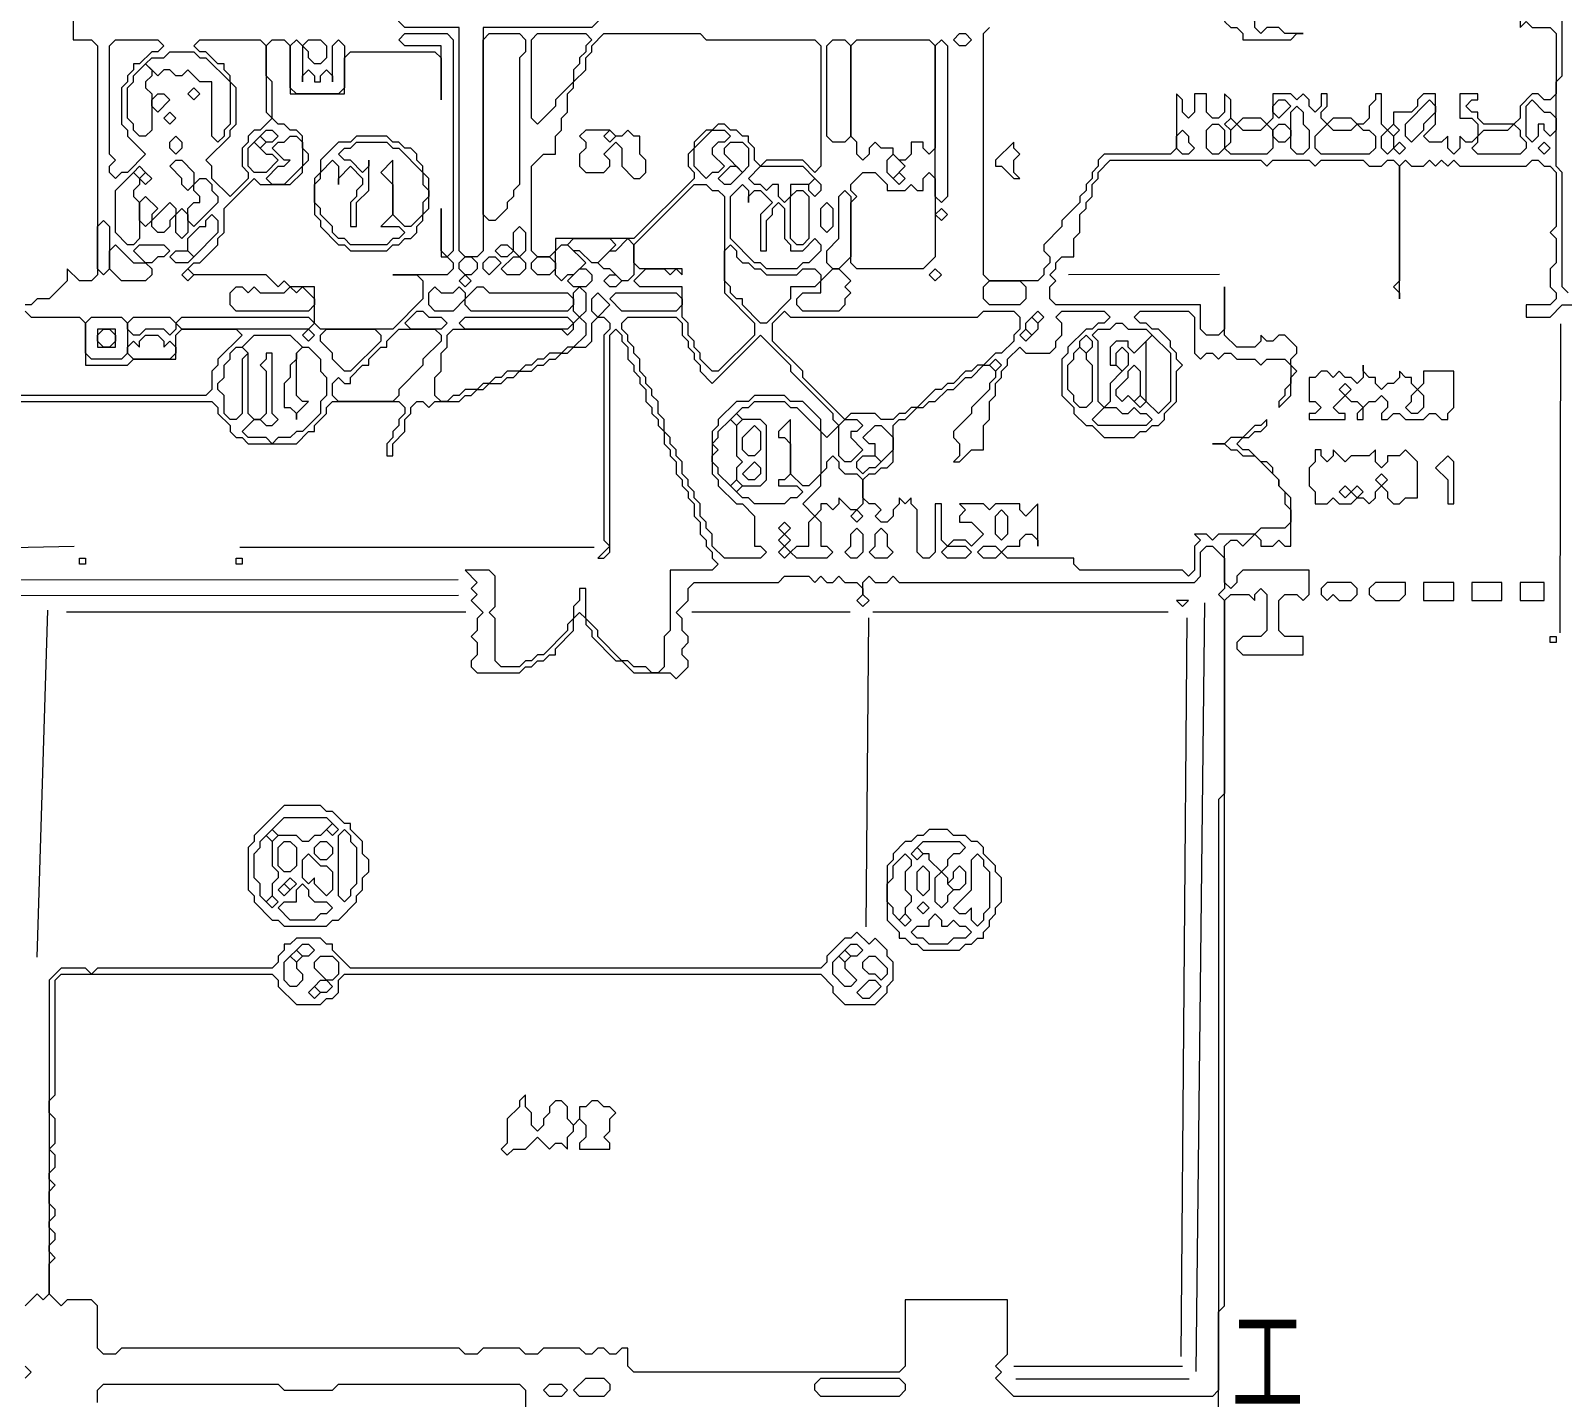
# Model space of a CAD drawing. Extents: x 10 to 1971, y 10 to 1392.
# Drawn here: x 1290.9 to 1545, y 470.8 to 697.5 of the extents above; entities that cross this region are included whole.
import ezdxf

# ---------------------------------------------------------------- set-up
doc = ezdxf.new("R2010")
doc.units = 0
for name, color, linetype, lineweight in [('OCR_TEXT', 6, 'Continuous', 0), ('TEXT_FALLBACK_OUTLINE', 2, 'Continuous', 0), ('TRACE_CURVE', 6, 'Continuous', 0), ('TRACE_STRAIGHT', 5, 'Continuous', 0), ('TRACE_TEXT_SYMBOL', 6, 'Continuous', 0)]:
    doc.layers.add(name, color=color, linetype=linetype, lineweight=lineweight)
doc.styles.add('wqy-unicode', font='wqy-unicode.lff')

msp = doc.modelspace()

# ---------------------------------------------------------------- linework, layer by layer
at = {"layer": 'TEXT_FALLBACK_OUTLINE', "color": 2}
for points in [[(1490, 700), (1489, 699), (1490, 698), (1491, 698), (1492, 697), (1492, 696), (1500, 696), (1501, 697), (1502, 697), (1499, 697), (1498, 698), (1496, 698), (1495, 697), (1494, 698), (1494, 699), (1493, 700)], [(1302, 648), (1302, 645), (1305, 645), (1305, 648)], [(1302, 647), (1303, 648), (1304, 648), (1305, 647), (1305, 646), (1304, 645), (1303, 645), (1302, 646)], [(1512, 642), (1512, 640), (1511, 639), (1510, 640), (1509, 640), (1508, 641), (1507, 640), (1506, 641), (1505, 641), (1504, 640), (1503, 640), (1503, 636), (1504, 636), (1505, 635), (1504, 634), (1503, 634), (1503, 633), (1509, 633), (1509, 634), (1508, 634), (1507, 635), (1509, 637), (1510, 636), (1511, 636), (1512, 635), (1511, 634), (1511, 633), (1512, 633), (1512, 635), (1513, 636), (1514, 636), (1515, 637), (1516, 636), (1516, 635), (1515, 634), (1515, 633), (1516, 633), (1517, 634), (1518, 634), (1519, 633), (1522, 633), (1523, 634), (1524, 634), (1525, 633), (1526, 633), (1526, 634), (1527, 635), (1527, 641), (1522, 641), (1522, 639), (1521, 638), (1520, 639), (1520, 640), (1519, 640), (1518, 641), (1518, 640), (1517, 639), (1516, 639), (1515, 638), (1514, 639), (1514, 640), (1513, 640), (1512, 641)], [(1508, 638), (1509, 639), (1510, 638), (1509, 637)], [(1520, 637), (1521, 638), (1522, 637), (1522, 635), (1521, 634), (1520, 634), (1519, 635), (1520, 636)], [(1504, 628), (1504, 626), (1503, 625), (1503, 622), (1504, 621), (1504, 619), (1506, 619), (1507, 620), (1508, 619), (1510, 619), (1511, 620), (1512, 620), (1513, 619), (1514, 620), (1514, 621), (1515, 622), (1516, 621), (1516, 620), (1517, 619), (1518, 619), (1519, 620), (1521, 620), (1521, 626), (1519, 628), (1518, 627), (1516, 627), (1516, 626), (1515, 625), (1514, 626), (1514, 628), (1513, 627), (1510, 627), (1509, 626), (1507, 628), (1507, 627), (1506, 626), (1505, 627), (1505, 628)], [(1526, 627), (1524, 625), (1526, 623), (1526, 619), (1527, 619), (1527, 626)], [(1514, 623), (1515, 624), (1516, 623), (1515, 622)], [(1508, 621), (1509, 622), (1510, 621), (1509, 620)], [(1510, 621), (1511, 622), (1512, 621), (1511, 620)], [(1373, 521), (1372, 520), (1372, 519), (1370, 517), (1370, 513), (1369, 512), (1370, 511), (1371, 512), (1373, 512), (1375, 514), (1377, 512), (1378, 513), (1379, 513), (1380, 512), (1380, 514), (1381, 515), (1381, 516), (1382, 517), (1383, 516), (1383, 514), (1382, 513), (1382, 512), (1387, 512), (1387, 513), (1386, 514), (1387, 515), (1387, 517), (1388, 518), (1387, 519), (1386, 519), (1385, 520), (1384, 520), (1383, 519), (1382, 519), (1382, 517), (1381, 516), (1380, 517), (1380, 519), (1379, 520), (1378, 520), (1377, 519), (1377, 518), (1376, 517), (1376, 516), (1375, 515), (1374, 516), (1374, 518), (1373, 519)]]:
    msp.add_lwpolyline(points, close=True, dxfattribs=at)
at = {"layer": 'TRACE_CURVE', "color": 6}
for points in [[(1546, 654), (1545, 655), (1545, 674), (1544, 675), (1544, 689), (1545, 690), (1545, 706), (1544, 706), (1544, 701), (1543, 700), (1538, 700), (1538, 698), (1539, 699), (1540, 698), (1543, 698), (1544, 697), (1544, 687), (1543, 686), (1542, 686), (1541, 687), (1540, 687), (1538, 685)], [(1298, 702), (1298, 696), (1301, 696), (1302, 695), (1302, 657), (1301, 656), (1299, 656), (1297, 658), (1297, 656), (1294, 653), (1292, 653), (1291, 652), (1290, 652)], [(1491, 682), (1490, 683), (1490, 686), (1489, 687), (1489, 684), (1488, 683), (1487, 683), (1486, 684), (1486, 687), (1484, 687), (1484, 684), (1483, 683), (1482, 684), (1482, 686), (1481, 687), (1481, 678), (1480, 677), (1469, 677), (1468, 676), (1468, 675), (1467, 674), (1467, 673), (1466, 672), (1466, 671), (1465, 670), (1465, 669), (1462, 666), (1462, 665), (1459, 662), (1459, 661), (1460, 660), (1460, 659), (1459, 658), (1459, 657), (1458, 656), (1450, 656), (1449, 657), (1449, 697), (1450, 698)], [(1538, 685), (1538, 683), (1537, 682), (1532, 682), (1531, 683), (1531, 684), (1530, 684), (1529, 685), (1530, 686), (1531, 686), (1531, 687), (1528, 687), (1528, 683), (1530, 683), (1531, 682), (1531, 680), (1530, 679), (1529, 679), (1528, 680), (1528, 678), (1527, 677), (1526, 678), (1526, 680), (1525, 679), (1523, 679), (1522, 680), (1524, 682), (1524, 687), (1522, 687), (1521, 686), (1521, 685), (1520, 684), (1517, 684), (1517, 682), (1516, 681), (1515, 682), (1515, 687), (1514, 687), (1514, 686), (1513, 685), (1513, 683), (1512, 682), (1511, 682), (1510, 683), (1507, 683), (1506, 682), (1505, 683), (1505, 684), (1506, 685), (1506, 687), (1505, 687), (1505, 685), (1504, 684), (1503, 685), (1503, 686), (1502, 687), (1501, 686), (1500, 687), (1497, 687), (1497, 683), (1496, 682), (1495, 683), (1492, 683), (1491, 682)], [(1486, 644), (1487, 644), (1488, 643), (1489, 644), (1490, 644), (1491, 643), (1494, 643), (1495, 642), (1496, 643), (1499, 643), (1500, 642), (1500, 639), (1499, 638), (1499, 637), (1498, 636), (1498, 635), (1500, 637), (1500, 640), (1501, 641), (1500, 642), (1500, 643), (1501, 644), (1501, 645), (1499, 647), (1498, 647), (1497, 646), (1496, 646), (1495, 647), (1495, 646), (1494, 645), (1491, 645), (1489, 647), (1489, 655), (1489, 648), (1488, 647), (1486, 647), (1485, 648), (1485, 652), (1461, 652), (1460, 653), (1460, 655), (1461, 656), (1460, 657), (1461, 658), (1461, 659), (1462, 660), (1464, 660), (1464, 663), (1465, 664), (1465, 667), (1466, 668), (1466, 669), (1467, 670), (1467, 672), (1468, 673), (1468, 674), (1470, 676), (1495, 676), (1496, 675), (1497, 676), (1503, 676), (1504, 675), (1505, 676), (1512, 676)], [(1512, 676), (1513, 675), (1515, 675), (1516, 676), (1517, 676), (1518, 675), (1518, 656), (1517, 655), (1518, 654), (1518, 653), (1518, 675), (1519, 676), (1520, 675), (1522, 675), (1523, 676), (1524, 675), (1525, 676), (1526, 675), (1527, 676), (1528, 675), (1539, 675), (1540, 676), (1541, 676), (1542, 675), (1543, 675), (1544, 674), (1544, 665), (1543, 664), (1544, 663), (1544, 659), (1543, 658), (1543, 655), (1544, 654), (1544, 653), (1543, 652), (1539, 652), (1539, 650), (1543, 650), (1545, 652), (1549, 652)], [(1290, 651), (1291, 650), (1299, 650), (1300, 649), (1300, 642), (1307, 642), (1308, 643), (1315, 643), (1315, 647), (1316, 648), (1325, 648), (1326, 647), (1322, 643), (1322, 642), (1321, 641), (1321, 638), (1320, 637), (1289, 637)], [(1445, 629), (1445, 627), (1444, 626), (1445, 626), (1447, 628), (1449, 628), (1449, 632), (1450, 633), (1450, 636), (1451, 637), (1451, 639), (1452, 640), (1452, 641), (1453, 642), (1453, 643), (1455, 645), (1456, 644), (1460, 644), (1461, 645), (1461, 646), (1462, 647), (1462, 649), (1461, 650), (1462, 651), (1469, 651), (1470, 650), (1469, 649), (1468, 649), (1467, 648), (1466, 648), (1463, 645), (1463, 644), (1462, 643), (1462, 637), (1464, 635), (1464, 634), (1466, 632), (1467, 632), (1469, 630), (1474, 630), (1475, 631), (1476, 631), (1477, 632), (1478, 632), (1479, 633), (1479, 634), (1481, 636), (1481, 641), (1482, 642), (1481, 643), (1481, 644), (1480, 645), (1480, 646), (1478, 648), (1477, 648), (1476, 649), (1475, 649), (1474, 650), (1475, 651), (1483, 651), (1484, 650), (1484, 644), (1485, 643), (1486, 644)], [(1381, 645), (1383, 645), (1384, 646), (1384, 649), (1385, 650), (1386, 650), (1387, 649), (1387, 648), (1386, 647), (1386, 613), (1387, 612), (1385, 610), (1386, 610), (1387, 611), (1387, 647), (1388, 648), (1389, 647), (1389, 646), (1390, 645), (1390, 643), (1391, 642), (1391, 641), (1392, 640), (1392, 639), (1393, 638), (1393, 636), (1394, 635), (1394, 634), (1395, 633), (1395, 632), (1396, 631), (1396, 629), (1397, 628), (1397, 627), (1398, 626), (1398, 624), (1399, 623), (1399, 622), (1400, 621), (1400, 620), (1401, 619), (1401, 617), (1402, 616), (1402, 614), (1403, 613), (1403, 612), (1404, 611), (1404, 610), (1405, 609), (1404, 608), (1397, 608), (1397, 598), (1396, 597), (1396, 592), (1395, 591), (1394, 591), (1393, 592), (1391, 592), (1390, 593), (1389, 593), (1385, 597), (1385, 598), (1383, 600), (1383, 605)], [(1389, 649), (1390, 650), (1398, 650), (1399, 649), (1399, 647), (1400, 646), (1400, 645), (1401, 644), (1401, 643), (1402, 642), (1402, 641), (1404, 639), (1412, 647), (1417, 642), (1417, 641), (1424, 634), (1424, 633), (1425, 632), (1423, 630), (1422, 631), (1422, 633), (1419, 636), (1417, 636), (1416, 637), (1411, 637), (1410, 636), (1408, 636), (1405, 633), (1405, 632), (1404, 631), (1404, 624), (1405, 623), (1405, 622), (1408, 619), (1409, 619), (1411, 617), (1411, 612), (1412, 612), (1413, 611), (1412, 610), (1406, 610), (1404, 612), (1404, 614), (1403, 615), (1403, 616), (1402, 617), (1402, 619), (1401, 620), (1401, 621), (1400, 622), (1400, 623), (1399, 624), (1399, 626), (1398, 627), (1398, 628), (1397, 629), (1397, 630), (1396, 631), (1396, 633), (1395, 634), (1395, 636), (1394, 637), (1394, 638), (1393, 639)], [(1393, 639), (1393, 640), (1392, 641), (1392, 643), (1391, 644), (1391, 645), (1390, 646), (1390, 647), (1389, 648), (1389, 649)], [(1289, 636), (1321, 636), (1322, 635), (1322, 634), (1324, 632), (1324, 631), (1325, 630), (1326, 630), (1327, 629), (1335, 629), (1337, 631), (1338, 631), (1338, 632), (1340, 634), (1340, 635), (1341, 636), (1352, 636), (1353, 635), (1353, 634), (1352, 633), (1352, 632), (1351, 631), (1351, 630), (1350, 629), (1350, 627), (1351, 627), (1351, 629), (1353, 631), (1353, 633), (1354, 634), (1354, 635), (1355, 636), (1356, 636), (1357, 635), (1358, 636), (1362, 636), (1363, 637), (1364, 637), (1365, 638), (1366, 638), (1367, 639), (1369, 639), (1370, 640), (1371, 640), (1372, 641), (1374, 641), (1375, 642), (1376, 642), (1377, 643), (1378, 643), (1379, 644), (1380, 644), (1381, 645)], [(1455, 619), (1451, 619), (1450, 618), (1449, 619), (1445, 619), (1446, 618), (1445, 617), (1445, 616), (1447, 616), (1449, 614), (1447, 612), (1446, 613), (1444, 613), (1443, 612), (1442, 613), (1442, 619), (1441, 619), (1441, 611), (1440, 610), (1439, 610), (1438, 611), (1438, 618), (1437, 619), (1437, 620), (1436, 619), (1435, 620), (1435, 619), (1434, 618), (1434, 617), (1433, 616), (1432, 616), (1431, 617), (1432, 618), (1431, 619), (1430, 619), (1429, 620), (1429, 623), (1430, 624), (1431, 624), (1432, 625), (1433, 625), (1434, 626), (1434, 632), (1435, 633), (1436, 633), (1438, 635), (1439, 635), (1440, 636), (1441, 636), (1443, 638), (1444, 638), (1446, 640), (1447, 640), (1449, 642), (1450, 642), (1451, 641), (1451, 640), (1450, 639), (1450, 638), (1447, 635), (1447, 634), (1444, 631), (1444, 630), (1445, 629)], [(1498, 613), (1499, 612), (1500, 612), (1500, 620), (1498, 622), (1498, 623), (1497, 624), (1497, 625), (1496, 626), (1495, 626), (1493, 628), (1492, 628), (1491, 629), (1492, 630), (1493, 630), (1494, 631), (1495, 631), (1496, 632), (1496, 633), (1495, 632), (1494, 632), (1492, 630), (1490, 630), (1489, 629), (1487, 629), (1489, 629), (1490, 628), (1491, 628), (1492, 627), (1494, 627), (1498, 623), (1498, 622), (1499, 621), (1499, 619), (1500, 618), (1500, 616), (1499, 615), (1495, 615), (1494, 614), (1488, 614), (1487, 613), (1486, 614), (1484, 614), (1485, 613), (1484, 612), (1484, 608), (1483, 607), (1482, 608), (1465, 608), (1464, 609), (1464, 610), (1453, 610), (1452, 611), (1453, 612), (1455, 612), (1455, 613), (1456, 614), (1457, 614), (1458, 613), (1458, 612), (1458, 619), (1456, 617), (1455, 618), (1455, 619)], [(1488, 469), (1488, 485), (1489, 486), (1489, 603), (1490, 604), (1493, 604), (1494, 603), (1494, 604), (1495, 605), (1496, 604), (1496, 598), (1495, 597), (1492, 597), (1491, 596), (1491, 595), (1492, 594), (1502, 594), (1502, 597), (1499, 597), (1498, 598), (1498, 603), (1499, 604), (1501, 604), (1502, 603), (1503, 604), (1503, 608), (1492, 608), (1491, 607), (1491, 606), (1490, 605), (1489, 606), (1489, 612), (1490, 613), (1491, 613), (1492, 612), (1494, 614), (1495, 613), (1495, 612), (1497, 612), (1498, 613)], [(1400, 605), (1401, 606), (1415, 606), (1416, 607), (1420, 607), (1421, 606), (1422, 607), (1423, 606), (1424, 606), (1425, 607), (1426, 606), (1428, 606), (1429, 605), (1429, 604), (1428, 603), (1429, 602), (1430, 603), (1429, 604), (1429, 606), (1430, 607), (1431, 606), (1433, 606), (1434, 607), (1435, 606), (1484, 606), (1485, 607), (1485, 611), (1486, 612), (1487, 612), (1489, 610), (1489, 605), (1488, 604), (1489, 603), (1489, 571), (1488, 570), (1488, 472), (1487, 471), (1454, 471), (1451, 474), (1452, 475), (1451, 476), (1453, 478), (1453, 487), (1436, 487), (1436, 476), (1435, 475), (1391, 475), (1390, 476), (1390, 479), (1389, 479), (1388, 478), (1387, 478), (1386, 479), (1385, 479), (1384, 478), (1383, 478), (1382, 479), (1376, 479), (1375, 478), (1373, 478), (1372, 479), (1366, 479), (1365, 478), (1363, 478)], [(1383, 605), (1382, 605), (1382, 603), (1381, 602), (1381, 600), (1380, 599), (1380, 598), (1376, 594), (1375, 594), (1374, 593), (1373, 593), (1372, 592), (1369, 592), (1368, 593), (1368, 600), (1367, 601), (1368, 602), (1368, 607), (1367, 608), (1363, 608), (1365, 606), (1364, 605), (1365, 604), (1364, 603), (1366, 601), (1365, 600), (1365, 598), (1364, 597), (1365, 596), (1365, 594), (1364, 593), (1364, 592), (1365, 591), (1372, 591), (1373, 592), (1374, 592), (1375, 593), (1376, 593), (1377, 594), (1378, 594), (1378, 595), (1381, 598), (1381, 600), (1382, 601), (1383, 600), (1383, 599), (1384, 598), (1384, 597), (1388, 593), (1389, 593), (1391, 591), (1397, 591), (1398, 590), (1400, 592), (1400, 593), (1399, 594), (1399, 595), (1400, 596), (1400, 597), (1399, 598), (1399, 600), (1398, 601), (1400, 603), (1400, 605)], [(1423, 543), (1422, 542), (1344, 542), (1341, 545), (1341, 546), (1340, 546), (1339, 547), (1335, 547), (1334, 546), (1333, 546), (1333, 545), (1332, 544), (1332, 543), (1331, 542), (1302, 542), (1301, 541), (1300, 542), (1296, 542), (1294, 540), (1294, 488), (1293, 487), (1292, 488), (1290, 486)], [(1363, 478), (1362, 479), (1306, 479), (1305, 478), (1303, 478), (1302, 479), (1302, 486), (1301, 487), (1297, 487), (1296, 486), (1294, 488), (1294, 493), (1295, 494), (1294, 495), (1294, 496), (1295, 497), (1295, 498), (1294, 499), (1294, 500), (1295, 501), (1295, 502), (1294, 503), (1294, 505), (1295, 506), (1294, 507), (1294, 508), (1295, 509), (1295, 511), (1294, 512), (1295, 513), (1295, 517), (1294, 518), (1294, 520), (1295, 521), (1295, 540), (1296, 541), (1331, 541), (1332, 540), (1332, 539), (1335, 536), (1339, 536), (1340, 537), (1341, 537), (1342, 538), (1342, 540), (1343, 541), (1422, 541), (1424, 539), (1424, 538), (1426, 536), (1431, 536), (1433, 538), (1433, 539), (1434, 540), (1434, 543), (1433, 544), (1433, 545), (1431, 547), (1430, 546), (1428, 548), (1427, 547), (1426, 547), (1423, 544), (1423, 543)], [(1290, 476), (1291, 475), (1290, 474)], [(1302, 470), (1302, 472), (1303, 473), (1332, 473), (1333, 472), (1341, 472), (1342, 473), (1372, 473), (1373, 472), (1373, 469)]]:
    msp.add_lwpolyline(points, dxfattribs=at)
for points in [[(1352, 701), (1353, 702), (1385, 702), (1386, 701), (1386, 700), (1384, 698), (1366, 698), (1366, 661), (1365, 660), (1363, 660), (1362, 661), (1362, 698), (1353, 698), (1352, 699)], [(1352, 696), (1353, 697), (1360, 697), (1361, 696), (1361, 661), (1360, 660), (1359, 661), (1359, 668), (1359, 660), (1360, 660), (1361, 659), (1361, 658), (1360, 657), (1351, 657), (1355, 657), (1356, 656), (1356, 653), (1351, 648), (1339, 648), (1338, 649), (1338, 655), (1334, 655), (1333, 656), (1332, 655), (1330, 657), (1318, 657), (1317, 658), (1318, 659), (1319, 659), (1322, 662), (1322, 663), (1323, 664), (1323, 668), (1328, 673), (1329, 672), (1334, 672), (1336, 674), (1336, 675), (1337, 676), (1337, 677), (1336, 678), (1336, 680), (1335, 681), (1334, 681), (1333, 682), (1332, 682), (1331, 683), (1331, 689), (1330, 690), (1330, 695), (1331, 696), (1333, 696), (1334, 695), (1334, 687), (1343, 687), (1343, 693), (1344, 694), (1358, 694), (1359, 693), (1359, 686), (1359, 695), (1353, 695)], [(1366, 696), (1367, 697), (1372, 697), (1373, 696), (1373, 694), (1372, 693), (1372, 672), (1371, 671), (1371, 670), (1370, 669), (1370, 668), (1368, 666), (1367, 666), (1366, 667)], [(1386, 697), (1402, 697), (1403, 696), (1421, 696), (1422, 695), (1422, 675), (1421, 674), (1419, 676), (1413, 676), (1412, 675), (1411, 676), (1411, 678), (1410, 679), (1410, 680), (1409, 680), (1408, 681), (1407, 681), (1406, 682), (1405, 682), (1404, 681), (1403, 681), (1401, 679), (1401, 678), (1400, 677), (1400, 675), (1401, 674), (1401, 673), (1391, 663), (1378, 663), (1378, 661), (1377, 660), (1375, 660), (1374, 661), (1374, 675), (1376, 677), (1378, 677), (1378, 680), (1379, 681), (1379, 683), (1380, 684), (1380, 687), (1381, 688), (1381, 689), (1383, 691), (1383, 693), (1384, 694), (1384, 695)], [(1374, 696), (1375, 697), (1383, 697), (1384, 696), (1383, 695), (1383, 694), (1382, 693), (1382, 692), (1381, 691), (1381, 689), (1378, 686), (1378, 685), (1375, 682), (1374, 683)], [(1444, 696), (1445, 697), (1446, 697), (1447, 696), (1446, 695), (1445, 695)], [(1304, 695), (1305, 696), (1312, 696), (1313, 695), (1312, 694), (1311, 694), (1309, 692), (1308, 692), (1308, 691), (1307, 690), (1307, 689), (1306, 688), (1306, 682), (1307, 681), (1307, 680), (1310, 677), (1307, 674), (1306, 674), (1305, 673), (1304, 674), (1304, 675), (1305, 676), (1304, 677)], [(1313, 693), (1314, 694), (1318, 694), (1319, 693), (1320, 693), (1324, 689), (1324, 682), (1323, 681), (1323, 680), (1322, 679), (1321, 680), (1321, 689), (1319, 689), (1317, 691), (1316, 690), (1315, 690), (1314, 691), (1313, 691), (1312, 690), (1310, 692), (1311, 693)], [(1318, 695), (1319, 696), (1329, 696), (1330, 695), (1330, 684), (1331, 683), (1329, 681), (1328, 681), (1327, 680), (1327, 679), (1326, 678), (1326, 675), (1327, 674), (1327, 673), (1324, 670), (1321, 673), (1321, 675), (1320, 676), (1324, 680), (1324, 681), (1325, 682), (1325, 688), (1324, 689), (1324, 690), (1323, 691), (1323, 692), (1322, 692), (1320, 694), (1319, 694)], [(1334, 695), (1335, 696), (1336, 695), (1336, 689), (1336, 690), (1337, 691), (1338, 690), (1338, 689), (1339, 689), (1339, 690), (1340, 691), (1341, 690), (1341, 689), (1341, 695), (1342, 696), (1343, 695), (1343, 688), (1342, 687), (1335, 687), (1334, 688)], [(1336, 695), (1337, 696), (1339, 696), (1340, 695), (1340, 693), (1339, 692), (1338, 692), (1337, 693), (1337, 694)], [(1423, 695), (1424, 696), (1426, 696), (1427, 695), (1427, 680), (1426, 679), (1424, 679), (1423, 680)], [(1427, 695), (1428, 696), (1440, 696), (1441, 695), (1441, 678), (1440, 677), (1439, 678), (1439, 679), (1437, 679), (1437, 677), (1436, 676), (1435, 676), (1434, 677), (1434, 678), (1432, 678), (1431, 679), (1430, 678), (1430, 677), (1429, 676), (1428, 677), (1428, 679), (1427, 680)], [(1441, 695), (1442, 696), (1443, 695), (1443, 670), (1442, 669), (1441, 670)], [(1310, 692), (1311, 691), (1311, 690), (1310, 689), (1310, 688), (1311, 687), (1311, 681), (1310, 680), (1309, 680), (1308, 681), (1308, 682), (1307, 683), (1307, 688), (1308, 689), (1308, 690)], [(1311, 686), (1312, 687), (1313, 687), (1314, 686), (1312, 684), (1311, 685)], [(1317, 687), (1318, 688), (1319, 687), (1318, 686)], [(1313, 683), (1314, 684), (1315, 683), (1314, 682)], [(1497, 685), (1498, 686), (1499, 686), (1500, 685), (1498, 683), (1497, 684)], [(1500, 684), (1501, 685), (1502, 684), (1502, 682), (1503, 681), (1503, 678), (1502, 677), (1501, 677), (1500, 678)], [(1523, 686), (1524, 685), (1524, 684), (1522, 682), (1522, 681), (1520, 679), (1519, 680), (1519, 682)], [(1539, 685), (1540, 686), (1542, 684), (1543, 684), (1544, 683), (1544, 681), (1543, 680), (1542, 681), (1542, 682), (1541, 682), (1541, 680), (1540, 679), (1539, 680)], [(1329, 680), (1330, 681), (1331, 681), (1332, 680), (1331, 679), (1330, 679)], [(1404, 681), (1406, 681), (1407, 680), (1406, 679), (1405, 679), (1404, 678), (1404, 677), (1406, 675), (1405, 674), (1404, 674), (1403, 673), (1401, 675), (1401, 678)], [(1481, 680), (1482, 681), (1483, 680), (1483, 679), (1484, 678), (1483, 677), (1482, 677), (1481, 678)], [(1486, 681), (1487, 682), (1488, 682), (1489, 681), (1489, 678), (1488, 677), (1487, 677), (1486, 678)], [(1489, 682), (1490, 683), (1491, 682), (1490, 681)], [(1490, 681), (1491, 682), (1492, 681), (1495, 681), (1496, 682), (1497, 681), (1497, 678), (1496, 677), (1490, 677), (1489, 678), (1490, 679)], [(1497, 681), (1498, 682), (1499, 682), (1500, 681), (1500, 680), (1499, 679), (1498, 679), (1497, 680)], [(1506, 682), (1507, 681), (1510, 681), (1511, 682), (1512, 681), (1513, 681), (1514, 680), (1514, 678), (1513, 677), (1505, 677), (1504, 678), (1504, 680)], [(1515, 680), (1516, 681), (1517, 680), (1517, 678), (1516, 677), (1515, 678)], [(1516, 681), (1517, 682), (1518, 681), (1517, 680)], [(1536, 681), (1537, 682), (1538, 681), (1538, 680), (1539, 679), (1539, 678), (1538, 677), (1531, 677), (1530, 678), (1531, 679), (1531, 680), (1532, 681)], [(1314, 679), (1315, 680), (1316, 679), (1316, 678), (1315, 677), (1314, 678)], [(1327, 678), (1328, 679), (1330, 677), (1331, 677), (1332, 676), (1330, 674), (1328, 674), (1327, 675)], [(1328, 679), (1329, 680), (1330, 679), (1329, 678)], [(1333, 679), (1334, 680), (1335, 680), (1336, 679), (1336, 675), (1333, 672), (1331, 672), (1330, 673), (1332, 675), (1333, 675), (1334, 676), (1333, 676), (1331, 678), (1332, 679)], [(1406, 678), (1407, 679), (1409, 679), (1410, 678), (1410, 675), (1409, 674), (1406, 677)], [(1517, 678), (1518, 679), (1519, 678), (1518, 677)], [(1541, 678), (1542, 679), (1543, 678), (1542, 677)], [(1314, 675), (1315, 676), (1316, 676), (1318, 674), (1318, 672), (1317, 671), (1316, 672), (1316, 673)], [(1433, 676), (1434, 677), (1436, 675), (1434, 673), (1433, 674)], [(1308, 674), (1309, 673), (1309, 672), (1308, 671), (1308, 670), (1309, 669), (1309, 663), (1308, 662), (1307, 662), (1305, 664), (1305, 671)], [(1308, 674), (1309, 675), (1310, 674), (1309, 673)], [(1309, 673), (1310, 674), (1311, 673), (1310, 672)], [(1407, 675), (1408, 675), (1409, 674), (1407, 672), (1406, 672), (1405, 673)], [(1412, 675), (1419, 675), (1421, 673), (1420, 672), (1417, 672), (1417, 670), (1416, 669), (1415, 670), (1415, 672), (1414, 672), (1413, 671), (1412, 672), (1411, 672), (1410, 673)], [(1429, 674), (1431, 674), (1433, 672), (1433, 671), (1436, 671), (1437, 672), (1438, 671), (1439, 671), (1439, 673), (1440, 674), (1441, 673), (1441, 660), (1439, 658), (1428, 658), (1427, 659), (1427, 669), (1428, 670), (1427, 671), (1427, 672)], [(1434, 673), (1435, 674), (1436, 673), (1435, 672)], [(1318, 672), (1319, 673), (1320, 673), (1321, 672), (1321, 671), (1322, 670), (1322, 669), (1318, 665), (1317, 666), (1317, 668), (1318, 669), (1319, 669), (1319, 670), (1318, 671)], [(1401, 672), (1403, 672), (1404, 671), (1405, 671), (1406, 670), (1406, 654), (1411, 649), (1411, 647), (1405, 641), (1404, 641), (1402, 643), (1402, 644), (1401, 645), (1401, 646), (1400, 647), (1400, 649), (1399, 650), (1399, 655), (1392, 655), (1391, 656), (1393, 658), (1396, 658), (1397, 657), (1398, 658), (1399, 657), (1399, 658), (1392, 658), (1391, 659), (1391, 662)], [(1409, 672), (1410, 671), (1410, 669), (1410, 670), (1411, 671), (1412, 671), (1414, 669), (1412, 667), (1412, 661), (1413, 661), (1413, 666), (1414, 667), (1414, 668), (1415, 669), (1416, 668), (1416, 663), (1417, 662), (1417, 661), (1419, 661), (1421, 663), (1422, 662), (1422, 661), (1420, 659), (1419, 659), (1418, 658), (1413, 658), (1412, 659), (1411, 659), (1407, 663), (1407, 670)], [(1417, 670), (1418, 671), (1419, 671), (1420, 670), (1420, 663), (1419, 662), (1418, 662), (1417, 663)], [(1420, 672), (1421, 673), (1422, 672), (1422, 671), (1421, 670), (1420, 671)], [(1425, 670), (1426, 671), (1427, 670), (1427, 660), (1425, 658), (1424, 658), (1423, 659), (1423, 661), (1425, 663)], [(1309, 669), (1310, 670), (1312, 668), (1311, 667), (1311, 666), (1310, 665), (1309, 666)], [(1314, 669), (1315, 668), (1315, 667), (1314, 666), (1314, 665), (1313, 664), (1312, 664), (1311, 665), (1311, 666)], [(1422, 668), (1423, 669), (1424, 668), (1424, 665), (1423, 664), (1422, 665)], [(1302, 665), (1303, 666), (1304, 665), (1304, 658), (1303, 657), (1302, 658)], [(1315, 667), (1316, 668), (1317, 667), (1317, 664), (1316, 663), (1315, 664)], [(1320, 666), (1321, 667), (1322, 666), (1322, 664), (1318, 660), (1317, 661), (1317, 663), (1319, 665), (1320, 665)], [(1441, 667), (1442, 668), (1443, 667), (1442, 666)], [(1371, 664), (1372, 665), (1373, 664), (1373, 661), (1372, 660), (1371, 661)], [(1304, 661), (1305, 662), (1308, 659), (1310, 659), (1311, 658), (1311, 657), (1310, 656), (1306, 656), (1304, 658)], [(1308, 661), (1309, 662), (1313, 662), (1314, 661), (1313, 660), (1312, 660), (1311, 659), (1310, 659)], [(1314, 660), (1315, 661), (1317, 661), (1318, 660), (1317, 659), (1315, 659)], [(1368, 661), (1369, 662), (1370, 662), (1371, 661), (1370, 660), (1369, 660)], [(1378, 661), (1379, 662), (1380, 662), (1383, 659), (1381, 657), (1380, 657), (1379, 656), (1378, 657)], [(1380, 662), (1381, 663), (1387, 663), (1388, 662), (1385, 659), (1384, 659), (1382, 661), (1381, 661)], [(1390, 663), (1391, 662), (1391, 657), (1390, 656), (1389, 656), (1387, 658), (1386, 658), (1385, 659), (1387, 661), (1388, 661)], [(1406, 661), (1407, 662), (1408, 661), (1408, 660), (1409, 659), (1410, 659), (1411, 658), (1412, 658), (1413, 657), (1418, 657), (1419, 658), (1421, 658), (1422, 657), (1422, 656), (1421, 655), (1417, 655), (1417, 653), (1413, 649), (1412, 649), (1409, 652), (1409, 653), (1408, 653), (1407, 654), (1407, 655), (1406, 656)], [(1362, 659), (1363, 660), (1364, 660), (1365, 659), (1365, 658), (1364, 657), (1363, 657), (1362, 658)], [(1366, 659), (1367, 660), (1368, 660), (1369, 659), (1367, 657), (1366, 658)], [(1371, 660), (1372, 660), (1373, 659), (1373, 658), (1372, 657), (1370, 657), (1369, 658)], [(1374, 659), (1375, 660), (1377, 660), (1378, 659), (1378, 658), (1377, 657), (1375, 657), (1374, 658)], [(1316, 657), (1317, 658), (1318, 657), (1317, 656)], [(1362, 656), (1363, 657), (1364, 656), (1363, 655)], [(1382, 658), (1383, 658), (1384, 657), (1384, 656), (1383, 655), (1381, 655), (1380, 656)], [(1386, 656), (1387, 657), (1388, 657), (1389, 656), (1388, 655), (1387, 655)], [(1424, 658), (1425, 658), (1427, 656), (1426, 655), (1427, 654), (1426, 653), (1426, 652), (1425, 651), (1419, 651), (1418, 652), (1418, 653), (1419, 654), (1422, 654), (1422, 656)], [(1440, 657), (1441, 658), (1442, 657), (1441, 656)], [(1449, 655), (1450, 656), (1455, 656), (1456, 655), (1456, 653), (1455, 652), (1450, 652), (1449, 653)], [(1324, 654), (1325, 655), (1326, 655), (1327, 654), (1328, 655), (1329, 654), (1333, 654), (1334, 655), (1335, 654), (1336, 655), (1338, 653), (1338, 652), (1337, 651), (1325, 651), (1324, 652)], [(1357, 654), (1358, 655), (1359, 654), (1361, 654), (1362, 655), (1363, 654), (1363, 653), (1361, 651), (1358, 651), (1357, 652)], [(1365, 655), (1366, 655), (1367, 654), (1380, 654), (1381, 653), (1381, 652), (1380, 651), (1364, 651), (1363, 652), (1363, 653)], [(1381, 654), (1382, 655), (1383, 654), (1383, 651), (1382, 650), (1381, 651)], [(1384, 653), (1385, 654), (1387, 652), (1385, 650), (1384, 651)], [(1387, 653), (1388, 654), (1398, 654), (1399, 653), (1399, 652), (1398, 651), (1389, 651)], [(1355, 651), (1356, 651), (1357, 650), (1359, 650), (1360, 649), (1359, 648), (1354, 648), (1353, 649)], [(1416, 651), (1417, 650), (1448, 650), (1449, 651), (1454, 651), (1455, 650), (1455, 648), (1454, 647), (1454, 646), (1452, 644), (1451, 644), (1449, 642), (1448, 642), (1447, 641), (1446, 641), (1444, 639), (1443, 639), (1442, 638), (1441, 638), (1438, 635), (1437, 635), (1436, 634), (1435, 634), (1434, 633), (1432, 633), (1431, 634), (1427, 634), (1426, 633), (1419, 640), (1419, 641), (1414, 646), (1414, 649)], [(1457, 650), (1458, 651), (1459, 650), (1458, 649)], [(1300, 649), (1301, 650), (1306, 650), (1307, 649), (1307, 644), (1306, 643), (1301, 643), (1300, 644)], [(1307, 649), (1308, 650), (1314, 650), (1315, 649), (1315, 648), (1314, 647), (1313, 648), (1310, 648), (1309, 647), (1308, 647), (1307, 648)], [(1315, 649), (1316, 650), (1337, 650), (1338, 649), (1337, 648), (1316, 648)], [(1336, 647), (1337, 648), (1338, 647), (1337, 646)], [(1339, 647), (1340, 648), (1348, 648), (1349, 647), (1349, 646), (1344, 641), (1343, 641), (1341, 643), (1341, 644), (1339, 646)], [(1352, 648), (1358, 648), (1359, 647), (1359, 646), (1356, 643), (1356, 642), (1352, 638), (1352, 637), (1351, 636), (1342, 636), (1341, 637), (1341, 639), (1342, 640), (1343, 639), (1344, 639), (1344, 640), (1346, 642), (1347, 642), (1347, 643), (1349, 645), (1350, 645), (1350, 646)], [(1381, 649), (1382, 650), (1383, 649), (1383, 647), (1381, 645), (1380, 645), (1379, 644), (1377, 644), (1376, 643), (1375, 643), (1374, 642), (1373, 642), (1372, 641), (1370, 641), (1369, 640), (1368, 640), (1367, 639), (1366, 639), (1365, 638), (1363, 638), (1362, 637), (1361, 637), (1360, 636), (1359, 636), (1358, 637), (1358, 640), (1359, 641), (1359, 644), (1360, 645), (1360, 647), (1361, 648), (1379, 648), (1380, 647), (1381, 648)], [(1362, 649), (1363, 650), (1380, 650), (1381, 649), (1380, 648), (1363, 648)], [(1455, 647), (1456, 648), (1457, 647), (1456, 646)], [(1456, 649), (1457, 650), (1458, 649), (1458, 648), (1457, 647), (1456, 648)], [(1470, 648), (1471, 649), (1472, 649), (1473, 648), (1476, 648), (1477, 647), (1474, 644), (1473, 645), (1473, 646), (1471, 646), (1470, 645), (1470, 642), (1471, 642), (1472, 641), (1470, 639), (1470, 636), (1469, 635), (1468, 636), (1468, 646), (1467, 647), (1468, 648)], [(1309, 646), (1310, 647), (1312, 647), (1313, 646), (1313, 645), (1314, 646), (1315, 645), (1315, 644), (1314, 643), (1308, 643), (1307, 644), (1307, 645), (1308, 646), (1309, 645)], [(1328, 647), (1334, 647), (1336, 645), (1335, 644), (1335, 643), (1334, 642), (1334, 640), (1333, 639), (1333, 635), (1334, 635), (1335, 634), (1335, 633), (1335, 634), (1337, 636), (1336, 636), (1335, 637), (1335, 644), (1336, 645), (1337, 645), (1339, 643), (1339, 641), (1340, 640), (1340, 637), (1339, 636), (1339, 634), (1336, 631), (1335, 631), (1334, 630), (1332, 630), (1331, 629), (1330, 630), (1327, 630), (1326, 631), (1328, 633), (1329, 633), (1330, 632), (1331, 632), (1332, 633), (1331, 634), (1331, 644), (1330, 644), (1330, 643), (1329, 642), (1330, 641), (1330, 634), (1329, 633), (1328, 633), (1327, 634), (1327, 644), (1326, 645)], [(1465, 646), (1466, 647), (1467, 646), (1467, 645), (1466, 644), (1465, 645)], [(1476, 646), (1477, 647), (1480, 644), (1480, 636), (1478, 634), (1476, 636)], [(1324, 644), (1325, 645), (1326, 645), (1327, 644), (1326, 643), (1326, 634), (1325, 633), (1324, 633), (1323, 634), (1323, 637), (1322, 638), (1322, 639), (1323, 640), (1323, 642), (1324, 643)], [(1450, 642), (1451, 643), (1452, 642), (1451, 641)], [(1464, 644), (1465, 645), (1466, 644), (1466, 643), (1467, 642), (1467, 636), (1466, 635), (1465, 635), (1464, 636), (1464, 637), (1463, 638), (1463, 642), (1464, 643)], [(1471, 644), (1472, 645), (1473, 644), (1473, 642), (1472, 641), (1471, 642)], [(1473, 641), (1474, 642), (1475, 641), (1475, 637), (1474, 636), (1473, 637), (1472, 636), (1471, 637), (1471, 638), (1473, 640)], [(1410, 635), (1411, 636), (1416, 636), (1417, 635), (1418, 635), (1422, 631), (1422, 624), (1420, 622), (1419, 622), (1417, 624), (1417, 633), (1415, 631), (1415, 630), (1416, 630), (1417, 629), (1417, 624), (1416, 623), (1415, 623), (1415, 622), (1418, 622), (1419, 621), (1418, 620), (1417, 620), (1416, 619), (1411, 619), (1410, 620), (1409, 620), (1408, 621), (1409, 622), (1412, 622), (1413, 623), (1413, 632), (1412, 633), (1409, 633), (1408, 634), (1409, 635)], [(1474, 636), (1475, 637), (1476, 636), (1475, 635)], [(1407, 633), (1408, 632), (1408, 627), (1409, 626), (1408, 625), (1408, 623), (1407, 622), (1405, 624), (1405, 625), (1404, 626), (1404, 627), (1405, 628), (1404, 629), (1405, 630), (1405, 631)], [(1407, 633), (1408, 634), (1409, 633), (1408, 632)], [(1425, 632), (1426, 633), (1428, 633), (1429, 632), (1428, 631), (1427, 631), (1427, 630), (1429, 628), (1427, 626), (1426, 626), (1425, 627)], [(1469, 635), (1471, 635), (1472, 634), (1473, 634), (1474, 635), (1475, 634), (1476, 634), (1477, 633), (1476, 632), (1468, 632), (1467, 633)], [(1411, 632), (1412, 631), (1412, 628), (1411, 627), (1410, 627), (1409, 628), (1409, 630)], [(1431, 632), (1432, 632), (1434, 630), (1434, 628), (1432, 626), (1431, 627), (1431, 629), (1430, 629), (1429, 630)], [(1411, 626), (1412, 625), (1412, 624), (1411, 623), (1410, 623), (1409, 624)], [(1423, 626), (1424, 627), (1425, 626), (1425, 625), (1426, 624), (1428, 624), (1429, 623), (1429, 619), (1428, 618), (1427, 618), (1425, 620), (1425, 619), (1424, 618), (1423, 619), (1422, 619), (1422, 618), (1421, 617), (1419, 619), (1422, 622), (1422, 624), (1423, 625)], [(1428, 626), (1429, 627), (1431, 627), (1432, 626), (1431, 625), (1430, 625), (1429, 624), (1428, 625)], [(1407, 622), (1408, 623), (1409, 622), (1408, 621)], [(1427, 617), (1428, 618), (1429, 617), (1428, 616)], [(1451, 617), (1452, 618), (1453, 617), (1453, 614), (1452, 613), (1451, 614)], [(1415, 615), (1416, 616), (1417, 615), (1416, 614)], [(1420, 616), (1421, 617), (1422, 616), (1422, 612), (1423, 612), (1424, 611), (1423, 610), (1418, 610), (1417, 611), (1418, 612), (1420, 612)], [(1427, 614), (1428, 615), (1429, 614), (1429, 611), (1428, 610), (1427, 610), (1426, 611), (1427, 612)], [(1431, 614), (1432, 615), (1433, 614), (1433, 612), (1434, 611), (1433, 610), (1431, 610), (1430, 611), (1431, 612)], [(1415, 613), (1416, 614), (1417, 613), (1416, 612)], [(1415, 611), (1416, 612), (1417, 611), (1416, 610)], [(1442, 611), (1443, 612), (1446, 612), (1447, 611), (1446, 610), (1443, 610)], [(1448, 611), (1449, 612), (1451, 612), (1452, 611), (1451, 610), (1449, 610)], [(1333, 543), (1334, 544), (1335, 543), (1335, 542), (1336, 541), (1336, 540), (1335, 539), (1334, 539), (1333, 540)], [(1334, 544), (1335, 545), (1336, 544), (1335, 543)], [(1335, 545), (1336, 546), (1337, 546), (1338, 545), (1337, 544), (1336, 544)], [(1338, 543), (1339, 544), (1341, 544), (1342, 543), (1342, 541), (1341, 540), (1340, 540), (1338, 542)], [(1424, 543), (1425, 544), (1426, 543), (1426, 542), (1428, 540), (1427, 539), (1426, 539), (1424, 541)], [(1425, 544), (1426, 545), (1427, 544), (1426, 543)], [(1426, 545), (1427, 546), (1428, 546), (1429, 545), (1428, 544), (1427, 544)], [(1429, 543), (1430, 544), (1431, 544), (1433, 542), (1433, 541), (1432, 540), (1431, 541), (1430, 541), (1429, 542)], [(1337, 538), (1338, 539), (1339, 538), (1338, 537)], [(1338, 539), (1339, 540), (1340, 540), (1341, 539), (1340, 538), (1339, 538)], [(1430, 540), (1431, 540), (1432, 539), (1430, 537), (1429, 537), (1428, 538)], [(1376, 472), (1377, 473), (1379, 473), (1380, 472), (1379, 471), (1377, 471)], [(1383, 474), (1386, 474), (1387, 473), (1387, 472), (1386, 471), (1382, 471), (1381, 472)], [(1421, 473), (1422, 474), (1435, 474), (1436, 473), (1436, 472), (1435, 471), (1422, 471), (1421, 472)]]:
    msp.add_lwpolyline(points, close=True, dxfattribs=at)
at = {"layer": 'TRACE_STRAIGHT', "color": 5}
for p, q in [((1463.12, 657.03), (1488.13, 657.13)), ((1544.64, 597.62), (1544.76, 648.88)), ((1268.12, 611.44), (1298.14, 611.98)), ((1325.62, 611.86), (1384.38, 611.84)), ((1285.62, 606.41), (1361.87, 606.46)), ((1258.12, 603.83), (1361.88, 603.88)), ((1484.3, 475.11), (1485.71, 602.62)), ((1292.03, 543.83), (1293.76, 601.36)), ((1296.88, 601.12), (1363.12, 601.11)), ((1400.62, 601.13), (1426.88, 601.13)), ((1429.52, 548.87), (1429.96, 600.12)), ((1430.62, 601.13), (1479.65, 601.1)), ((1481.8, 477.62), (1482.8, 600.13)), ((1454, 476), (1482, 476)), ((1454.38, 473.88), (1483.12, 473.88))]:
    msp.add_line(p, q, dxfattribs=at)
at = {"layer": 'TRACE_TEXT_SYMBOL', "color": 6}
for points in [[(1383, 681), (1382, 680), (1383, 679), (1383, 678), (1382, 677), (1382, 675), (1383, 674), (1386, 674), (1387, 675), (1387, 676), (1386, 677), (1388, 679), (1389, 678), (1389, 675), (1391, 673), (1392, 673), (1393, 674), (1393, 676), (1392, 677), (1392, 680), (1391, 680), (1390, 681), (1389, 680), (1388, 680), (1387, 681)], [(1386, 680), (1387, 681), (1388, 680), (1387, 679)], [(1345, 680), (1344, 679), (1342, 679), (1339, 676), (1339, 674), (1338, 673), (1338, 667), (1339, 666), (1339, 665), (1342, 662), (1343, 662), (1344, 661), (1350, 661), (1351, 662), (1352, 662), (1353, 663), (1354, 663), (1355, 664), (1355, 665), (1356, 666), (1356, 667), (1357, 668), (1357, 673), (1356, 674), (1356, 675), (1355, 676), (1355, 677), (1354, 678), (1353, 678), (1352, 679), (1351, 679), (1350, 680)], [(1344, 678), (1345, 679), (1350, 679), (1351, 678), (1352, 678), (1356, 674), (1356, 672), (1357, 671), (1357, 670), (1356, 669), (1356, 667), (1354, 665), (1353, 665), (1351, 667), (1351, 676), (1349, 674), (1351, 672), (1351, 667), (1349, 665), (1352, 665), (1353, 664), (1352, 663), (1351, 663), (1350, 662), (1344, 662), (1343, 663), (1342, 663), (1341, 664), (1341, 665), (1339, 667), (1339, 668), (1338, 669), (1338, 672), (1339, 673), (1339, 674), (1341, 676), (1342, 675), (1342, 672), (1342, 673), (1344, 675), (1346, 673), (1346, 672), (1345, 671), (1345, 670), (1344, 669), (1344, 665), (1345, 665), (1345, 669), (1347, 671), (1347, 676), (1347, 675), (1346, 674), (1344, 676), (1343, 676), (1342, 677), (1343, 678)], [(1454, 679), (1451, 676), (1451, 675), (1452, 675), (1454, 673), (1455, 673), (1454, 674), (1454, 676), (1455, 677), (1454, 678)], [(1299, 610), (1300, 610), (1300, 609), (1299, 609)], [(1325, 610), (1326, 610), (1326, 609), (1325, 609)], [(1506, 606), (1505, 605), (1505, 604), (1506, 603), (1507, 604), (1508, 603), (1510, 603), (1511, 604), (1511, 605), (1510, 606)], [(1514, 606), (1513, 605), (1513, 604), (1514, 603), (1518, 603), (1519, 604), (1519, 606)], [(1522, 606), (1522, 603), (1527, 603), (1527, 606)], [(1530, 606), (1530, 603), (1535, 603), (1535, 606)], [(1538, 606), (1538, 603), (1542, 603), (1542, 606)], [(1481, 603), (1482, 602), (1483, 603)], [(1543, 597), (1544, 597), (1544, 596), (1543, 596)], [(1333, 569), (1328, 564), (1328, 563), (1327, 562), (1327, 555), (1328, 554), (1328, 553), (1331, 550), (1332, 550), (1333, 549), (1340, 549), (1341, 550), (1342, 550), (1345, 553), (1345, 554), (1346, 555), (1346, 557), (1347, 558), (1347, 560), (1346, 561), (1346, 563), (1344, 565), (1344, 566), (1343, 566), (1341, 568), (1340, 568), (1339, 569)], [(1333, 567), (1340, 567), (1341, 566), (1339, 564), (1338, 564), (1337, 563), (1336, 563), (1335, 564), (1332, 564), (1331, 565)], [(1330, 564), (1331, 565), (1332, 564), (1331, 563)], [(1340, 565), (1341, 566), (1342, 565), (1341, 564)], [(1342, 564), (1343, 565), (1344, 564), (1344, 563), (1345, 562), (1345, 556), (1344, 555), (1344, 554), (1343, 553), (1342, 554)], [(1440, 565), (1439, 564), (1438, 564), (1437, 563), (1436, 563), (1434, 561), (1434, 560), (1433, 559), (1433, 550), (1435, 548), (1435, 547), (1436, 547), (1437, 546), (1438, 546), (1439, 545), (1445, 545), (1446, 546), (1447, 546), (1448, 547), (1449, 547), (1449, 548), (1450, 549), (1450, 550), (1451, 551), (1451, 552), (1452, 553), (1452, 557), (1451, 558), (1451, 559), (1449, 561), (1449, 562), (1448, 563), (1447, 563), (1446, 564), (1444, 564), (1443, 565)], [(1329, 563), (1330, 564), (1331, 563), (1331, 559), (1332, 558), (1332, 557), (1331, 556), (1331, 554), (1330, 553), (1329, 554), (1329, 556), (1328, 557), (1328, 561), (1329, 562)], [(1332, 562), (1333, 563), (1334, 563), (1335, 562), (1335, 559), (1334, 558), (1333, 558), (1332, 559)], [(1338, 562), (1339, 563), (1340, 563), (1341, 562), (1341, 561), (1340, 560), (1339, 560), (1338, 561)], [(1437, 561), (1438, 562), (1439, 561), (1438, 560)], [(1438, 562), (1439, 563), (1445, 563), (1446, 562), (1445, 561), (1444, 561), (1443, 560), (1443, 559), (1442, 558), (1440, 560), (1440, 561), (1439, 561)], [(1336, 560), (1337, 561), (1339, 559), (1340, 559), (1341, 558), (1341, 555), (1340, 554), (1338, 556), (1338, 557), (1337, 556), (1336, 557)], [(1436, 561), (1437, 560), (1437, 559), (1436, 558), (1436, 555), (1437, 554), (1437, 553), (1436, 552), (1436, 551), (1435, 550), (1434, 551), (1434, 552), (1433, 553), (1433, 556), (1434, 557), (1434, 559)], [(1447, 560), (1448, 561), (1449, 560), (1449, 559), (1450, 558), (1450, 552), (1449, 551), (1449, 550), (1448, 549), (1447, 550), (1447, 552), (1446, 551), (1445, 551), (1444, 552), (1447, 555)], [(1333, 556), (1334, 557), (1335, 556), (1334, 555)], [(1438, 558), (1439, 559), (1440, 558), (1440, 555), (1439, 554), (1438, 555)], [(1441, 557), (1442, 558), (1443, 557), (1443, 556), (1444, 555), (1443, 554), (1443, 553), (1442, 552), (1441, 553)], [(1444, 558), (1445, 559), (1446, 558), (1446, 556), (1445, 555), (1444, 555), (1443, 556), (1444, 557)], [(1330, 553), (1331, 554), (1332, 553), (1331, 552)], [(1335, 555), (1336, 556), (1337, 555), (1337, 554), (1338, 553), (1340, 553), (1341, 552), (1340, 551), (1339, 551), (1338, 550), (1334, 550), (1332, 552), (1333, 553), (1335, 553)], [(1332, 555), (1333, 556), (1334, 555), (1333, 554)], [(1438, 552), (1439, 553), (1440, 552), (1439, 551)], [(1435, 550), (1436, 551), (1437, 550), (1436, 549)], [(1440, 550), (1441, 551), (1442, 550), (1442, 549), (1443, 549), (1444, 550), (1445, 549), (1446, 549), (1447, 548), (1446, 547), (1444, 547), (1443, 546), (1440, 546), (1439, 547), (1438, 547), (1437, 548), (1438, 549), (1440, 549)]]:
    msp.add_lwpolyline(points, close=True, dxfattribs=at)

# ---------------------------------------------------------------- texts
at = {"layer": 'OCR_TEXT', "color": 6, "style": 'wqy-unicode', "width": 0.624636}
msp.add_text('工', height=14.04, dxfattribs=at).set_placement((1490.14, 469.82))

doc.saveas('drawing.dxf')
